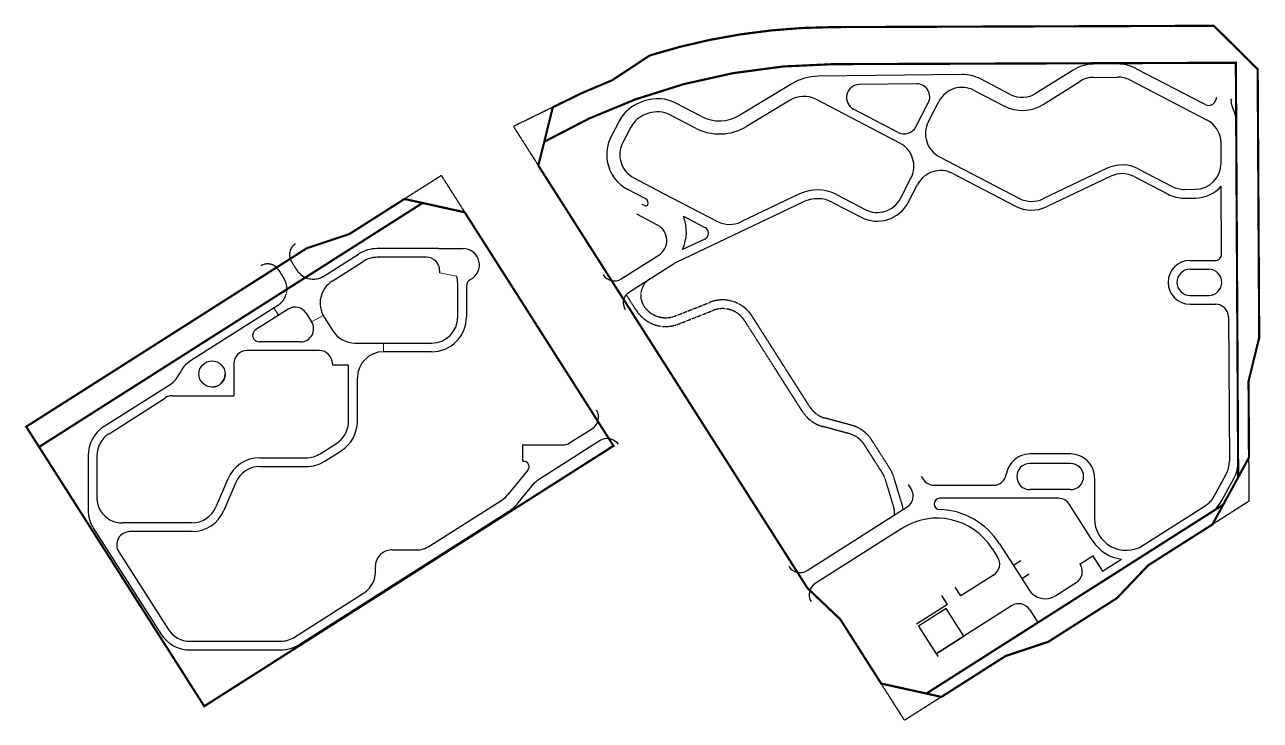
# Model space of a CAD drawing. Extents: x 1977 to 1034874806, y 3985 to 587211952.
# Drawn here: x 514596848 to 515163548, y 291529848 to 291849080 of the extents above; entities that cross this region are included whole.
import ezdxf

# ---------------------------------------------------------------- set-up
doc = ezdxf.new("R2010")
doc.units = 0
doc.header["$LTSCALE"] = 10
doc.header["$MEASUREMENT"] = 0
doc.linetypes.add('ACAD_ISO04W100', pattern=[30, 24, -3, 0, -3])
doc.linetypes.add('DASH', pattern=[0.35, 0.25, -0.1])
doc.layers.add('M-HACH-GRUD', color=253, linetype='Continuous', lineweight=18)
doc.layers.add('M-用地 红线', color=20, linetype='ACAD_ISO04W100')
doc.layers.add('M-道路 边线', color=2, linetype='Continuous')

msp = doc.modelspace()

# ---------------------------------------------------------------- linework, layer by layer
at = {"layer": 'M-HACH-GRUD', "ltscale": 0.02}
for points in [[(514787151.08, 291735221.604), (514794959.338, 291733721.604)], [(514713223.405, 291715709.351), (514711075.413, 291719083.685)], [(514728436.249, 291712743.467), (514733766.09, 291715605.611)], [(514761438.636, 291698971.604), (514761438.636, 291702971.604)]]:
    msp.add_lwpolyline(points, dxfattribs=at)
at = {"layer": 'M-用地 红线', "ltscale": 0.05, "const_width": 1000}
for points in [[(515153408.098, 291641388.028), (515158357.098, 291650466.028), (515158160.098, 291685465.028), (515163048.098, 291705493.028), (515162354.098, 291828648.028), (515142242.098, 291848579.028), (514967663.098, 291847975.028, 0.0374860606), (514925120.098, 291844632.028, 0.0374849066), (514883554.098, 291834976.028), (514866349.098, 291823619.028), (514852539.098, 291817767.028), (514839063.098, 291811184.028), (514835130.098, 291795348.028, -0.064894186), (514899106.098, 291821796.028, -0.0648428666), (514967721.098, 291830975.028), (515152338.098, 291831614.028), (515153408.098, 291641388.028)], [(515146547.098, 291628804.028), (515153408.098, 291641388.028), (515152338.098, 291831614.028), (514967721.098, 291830975.028, 0.0648428666), (514899106.098, 291821796.028, 0.064894186), (514835130.098, 291795348.028), (514832419.098, 291784432.028), (514955914.098, 291590431.028), (514970872.098, 291576245.028), (514989667.098, 291546719.028), (515010375.098, 291542120.028), (515146547.098, 291628804.028)]]:
    msp.add_lwpolyline(points, format="xyb", close=True, dxfattribs=at)
at = {"layer": 'M-用地 红线', "color": 3, "linetype": 'DASH', "ltscale": 3}
for points in [[(514839063.098, 291811184.028), (514821005.002, 291802362.682)], [(514821005.002, 291802362.682), (514832419.098, 291784432.028)], [(514787920.623, 291779846.725), (514771049.098, 291769107.028)], [(514787920.623, 291779846.725), (514771049.098, 291769107.028)], [(514787920.623, 291779846.725), (514798660.098, 291762976.028)], [(514787920.623, 291779846.725), (514798660.098, 291762976.028)], [(515158469.673, 291630466.12), (515158357.098, 291650466.028)], [(515158469.673, 291630466.12), (515158357.098, 291650466.028)], [(515158469.673, 291630466.12), (515141598.098, 291619726.028)], [(515158469.673, 291630466.12), (515141598.098, 291619726.028)], [(515017217.745, 291540549.61), (515000406.357, 291529848.192), (514989667.098, 291546719.028)]]:
    msp.add_lwpolyline(points, dxfattribs=at)
at = {"layer": 'M-用地 红线', "ltscale": 0.05, "const_width": 1000}
for points in [[(514779332.098, 291767268.028), (514771049.098, 291769107.028), (514745741.098, 291752997.028), (514726185.098, 291746475.028), (514597538.098, 291664583.028), (514603445.098, 291655304.028), (514779332.098, 291767268.028)], [(514866892.098, 291655790.028), (514798660.098, 291762976.028), (514779332.098, 291767268.028), (514603445.098, 291655304.028), (514679195.098, 291536308.028), (514866892.098, 291655790.028)], [(514866892.098, 291655790.028), (514798660.098, 291762976.028), (514779332.098, 291767268.028), (514603445.098, 291655304.028), (514679195.098, 291536308.028), (514866892.098, 291655790.028)], [(515146547.098, 291628804.028), (515010375.098, 291542120.028), (515017278.098, 291540588.028), (515046804.098, 291559383.028), (515066360.098, 291565905.028), (515097886.098, 291585973.028), (515112073.098, 291600931.028), (515141598.098, 291619726.028), (515146547.098, 291628804.028)]]:
    msp.add_lwpolyline(points, close=True, dxfattribs=at)
at = {"layer": 'M-道路 边线'}
for p, q in [((515077664.659, 291828190.848), (515060799.854, 291817582.065)), ((515098063.646, 291831049.731), (515087091.881, 291830953.982)), ((515106532.199, 291829016.612), (515137183.675, 291813060.463)), ((515026762.601, 291826195.016), (514960760.54, 291825390.553)), ((515048869.338, 291817095.389), (515035293.451, 291824162.548)), ((515063997.894, 291812501.634), (515080814.647, 291823080.19)), ((515087057.929, 291824921.845), (515098062.095, 291825055.969)), ((515103749.329, 291823700.99), (515139110.547, 291805293.105)), ((514948630.466, 291821927.174), (514924831.549, 291807529.991)), ((515005884.86, 291821940.251), (514979726.233, 291821621.418)), ((515032323.872, 291818944.121), (515046222.802, 291811708.796)), ((514907203.142, 291806964.925), (514895455.317, 291813080.456)), ((514947887.95, 291814465.516), (514927937.193, 291802396.281)), ((514998204.917, 291794766.717), (514959640.222, 291814842.226)), ((515005572.136, 291802205.404), (515011280.05, 291813170.205)), ((515011336.573, 291804616.062), (515016138.767, 291813840.99)), ((515138577.591, 291812334.832), (515137183.675, 291813060.463)), ((514904432.651, 291801642.86), (514892684.825, 291807758.391)), ((514997479.58, 291799653.831), (514977028.866, 291810299.799)), ((515152484.656, 291805558.794), (515152570.074, 291790373.031)), ((514869509.198, 291804827.393), (514865815.734, 291797732.315)), ((514874831.263, 291802056.901), (514871137.801, 291794961.827)), ((515145596.744, 291785611.97), (515145545.226, 291794770.846)), ((515016439.72, 291788430.949), (515053129.885, 291769331.257)), ((515093319.283, 291783177.646), (515063828.305, 291769140.22)), ((515107583.843, 291782922.93), (515123078.533, 291774856.905)), ((514876240.947, 291778776.713), (514889577.163, 291771834.319)), ((514998505.878, 291769356.691), (515003308.063, 291778581.603)), ((515022487.121, 291780773.343), (515051281.753, 291765783.806)), ((515095038.968, 291779566.027), (515065545.8, 291765528.845)), ((515105737.003, 291779374.806), (515121231.538, 291771308.861)), ((514881724.892, 291769157.661), (514873470.456, 291773454.648)), ((514889577.163, 291771834.319), (514914643.305, 291758785.711)), ((515002053.921, 291767509.696), (515006302.008, 291775670.196)), ((515128724.234, 291773501.492), (515133701.652, 291773544.929)), ((515145831.609, 291743857.413), (515145656.922, 291774913.471)), ((514879895.707, 291766726.668), (514879896.141, 291766727.502)), ((514883226.78, 291766741.447), (514883227.183, 291766742.291)), ((514952239.103, 291771397.57), (514925341.725, 291758594.674)), ((514967331.368, 291767547.002), (514980473.77, 291760705.501)), ((514969178.268, 291771095.095), (514982320.764, 291764253.544)), ((515128759.14, 291769501.644), (515133839.848, 291769545.983)), ((514899056.113, 291761150.242), (514908832.855, 291756060.792)), ((514908736.969, 291750690.968), (514898563.284, 291745848.391)), ((514786666.843, 291746321.604), (514758537.358, 291746321.604)), ((514737894.193, 291731405.86), (514752093.382, 291740444.606)), ((515131312.511, 291740840.539), (515142831.656, 291740840.539)), ((515131312.513, 291736840.539), (515139901.196, 291736840.539)), ((514799451.08, 291729040.813), (514799451.08, 291714971.604)), ((515131312.511, 291720840.539), (515142937.94, 291720840.539)), ((515131312.513, 291724840.539), (515139901.196, 291724840.539)), ((514712957.18, 291720281.558), (514672851.437, 291694751.532)), ((514717644.313, 291718523.559), (514702765.568, 291709052.229)), ((514725927.803, 291716684.047), (514728436.249, 291712743.467)), ((514734215.169, 291714838.881), (514738232.71, 291708527.627)), ((515148929.519, 291715158.319), (515149361.283, 291648592.589)), ((515152899.84, 291719746.863), (515153361.199, 291648618.534)), ((514723374.749, 291703521.478), (514704376.562, 291703521.478)), ((514731951.069, 291699521.604), (514698759.106, 291699521.604)), ((514748355.711, 291702971.604), (514783451.08, 291702971.604)), ((514783451.08, 291698971.604), (514761438.636, 291698971.604)), ((514692759.106, 291693521.604), (514692759.106, 291678771.604)), ((514737951.069, 291693521.604), (514737951.069, 291692821.6)), ((514749438.615, 291667102.163), (514749438.636, 291686971.616)), ((514633359.111, 291664758.939), (514663485.181, 291683936.225)), ((514635507.103, 291661384.605), (514661346.463, 291677833.109)), ((514664568.445, 291678771.604), (514692759.106, 291678771.604)), ((514732321.799, 291652186.369), (514739813.363, 291656935.267)), ((514734463.372, 291648807.957), (514742004.907, 291653588.532)), ((514824951.08, 291656221.604), (514843567.286, 291656221.604)), ((514625951.08, 291651261.603), (514625951.08, 291626471.786)), ((514629951.08, 291651261.603), (514629951.08, 291632058.336)), ((514704684.011, 291650321.604), (514725897.08, 291650321.604)), ((514825251.08, 291648721.604), (514825717.961, 291648721.604)), ((515076532.843, 291647723.051), (515057864.51, 291647721.714)), ((515076511.727, 291652073.661), (515057922.076, 291652072.294)), ((514704684.011, 291646321.604), (514725897.08, 291646321.604)), ((514827655.06, 291644641.209), (514818484.46, 291633400.754)), ((515008084.244, 291641748.098), (515008877.256, 291640500.309)), ((515142393.705, 291632675.818), (515147897.396, 291642770.571)), ((514689948.303, 291640555.296), (514684529.689, 291627746.335)), ((514693632.23, 291638996.873), (514688213.616, 291626187.912)), ((515013941.559, 291637718.567), (515041130.849, 291637720.515)), ((515076512.944, 291635723.085), (515057864.51, 291635721.714)), ((515087512.515, 291641073.079), (515087512.515, 291622383.811)), ((515145902.345, 291630755.014), (515151409.349, 291640855.843)), ((514782680.421, 291609888.752), (514815630.368, 291630863.651)), ((515070964.045, 291631722.652), (515016489.963, 291631718.666)), ((515086755.906, 291612082.011), (515076026.567, 291628943.725)), ((515109799.333, 291610152.071), (515138302.115, 291628297.188)), ((514673477.908, 291620421.604), (514641719.832, 291620421.604)), ((514628453.805, 291617879.722), (514659232.45, 291569529.54)), ((514673477.908, 291616421.604), (514645055.72, 291616421.604)), ((514639994.242, 291607199.58), (514662606.769, 291571677.556)), ((514765156.571, 291608011.751), (514776236.439, 291608011.751)), ((515040584.249, 291608722.185), (515043086.946, 291604790.688)), ((515043959.44, 291610868.831), (515050358.129, 291600818.595)), ((515053722.49, 291602982.073), (515050348.311, 291600834.018)), ((515080991.541, 291601297.625), (515080763.3, 291601656.208)), ((515080818.962, 291601566.389), (515086724.064, 291605325.341)), ((515086667.335, 291605414.467), (515091191.733, 291598306.313)), ((515091191.733, 291598306.313), (515099915.163, 291603859.724)), ((515041247.425, 291596507.152), (515026186.18, 291586919.763)), ((515050358.129, 291600818.595), (515057364.543, 291589813.82)), ((515057583.683, 291596916.358), (515054209.655, 291594768.862)), ((515026186.18, 291586919.763), (515023598.884, 291590984.258)), ((515069789.102, 291587054.901), (515079169.315, 291593025.484)), ((514720598.638, 291567998.606), (514752231.241, 291588134.924)), ((515020120.794, 291583058.78), (515017533.498, 291587123.275)), ((515020120.794, 291583058.78), (515005902.145, 291574007.755)), ((514672729.726, 291566121.604), (514714154.656, 291566121.604)), ((514672729.726, 291562121.604), (514714154.656, 291562121.604))]:
    msp.add_line(p, q, dxfattribs=at)
at = {"layer": 'M-道路 边线', "ltscale": 0.02}
for p, q in [((514879895.707, 291766726.668), (514881226.229, 291766034.048)), ((514882574.985, 291766459.312), (514882575.417, 291766460.142))]:
    msp.add_line(p, q, dxfattribs=at)
at = {"layer": 'M-道路 边线', "linetype": 'DASH'}
for p, q in [((514877330.143, 291718000.39), (514872773.238, 291725164.572)), ((514895220.584, 291715419.409), (514911094.259, 291721659.137)), ((514896683.933, 291711696.693), (514912557.609, 291717936.422)), ((514956951.737, 291673687.414), (514930448.05, 291715355.441)), ((514953576.639, 291671540.623), (514927072.952, 291713208.65)), ((514975096.097, 291661344.107), (514962852.725, 291664695.508)), ((514976152.174, 291665202.177), (514963908.802, 291668553.578)), ((514993662.382, 291645411.708), (514985428.26, 291658357.062)), ((514990287.284, 291643264.917), (514982053.162, 291656210.271)), ((514994405.241, 291631230.125), (514991643.081, 291640315.179))]:
    msp.add_line(p, q, dxfattribs=at)
at = {"layer": 'M-道路 边线'}
for points in [[(514895455.317, 291813080.456, 0.2081180344), (514881127.659, 291814079.094), (514879339.087, 291813437.672, 0.1879033876), (514869509.198, 291804827.393)], [(515143348.167, 291815803.898, -0.0874873227), (515142721.544, 291813816.552), (515142512.465, 291813414.915)], [(515152178.745, 291807416.721), (515150553.034, 291812310.154, -0.1133963677), (515150298.363, 291814985.02), (515150285.917, 291814890.487)], [(514795451.08, 291714971.604), (514795451.08, 291730321.604, 0.0719407497), (514794959.338, 291733721.604, 0.0719407497)], [(514739813.363, 291656935.267, 0.2359017223), (514745351.068, 291666121.6), (514745351.068, 291667021.696), (514745351.068, 291692821.6), (514737951.069, 291692821.6)]]:
    msp.add_lwpolyline(points, format="xyb", dxfattribs=at)
at = {"layer": 'M-道路 边线', "ltscale": 0.5}
for points in [[(515152570.074, 291790373.031), (515152967.339, 291719746.863)], [(514787151.08, 291736321.604), (514787151.08, 291735221.604)], [(515140445.928, 291624916.226), (515061536.805, 291574689.924)], [(515057779.163, 291580594.602), (515061537.492, 291574688.845)]]:
    msp.add_lwpolyline(points, dxfattribs=at)
for points in [[(514872435.116, 291718230.028), (514872435.116, 291718230.028, -0.41461565), (514874270.195, 291726520.463), (514894430.372, 291739353.806, -0.0306732889), (514895717.306, 291740066.16), (514953958.825, 291767786.028)], [(514862208.831, 291734243.435), (514862208.831, 291734243.435, 0.4138184612), (514870487.97, 291732410.754), (514887634.106, 291743325.452, 0.5749510211), (514887085.659, 291757142.067), (514877540.806, 291762202.904)], [(514787151.08, 291736321.604), (514787151.08, 291736321.604, 0.4142135624), (514781151.08, 291742321.604), (514758537.358, 291742321.604)], [(514846789.277, 291657160.105), (514857262.984, 291663827.337, 0.4142751603), (514859101.814, 291672111.891), (514859101.814, 291672111.891)], [(514722746.632, 291564624.273), (514818852.357, 291625802.15, 0.0800669926), (514823133.496, 291629607.805), (514830038.969, 291638071.881, -0.0800669947), (514832893.061, 291640608.984), (514860756.711, 291658346.106, -0.4141806505), (514869039.839, 291656507.167)], [(514947379.715, 291600418.693), (514947379.715, 291600418.693, 0.4145563052), (514955665.609, 291598567.151), (515001579.294, 291627746.812, 0.4142135627), (515003424.909, 291636028.944), (515002176.392, 291637993.463)], [(514999185.548, 291617931.46), (514959401.481, 291592647.375, 0.4138709024), (514957552.105, 291584371.17), (514957552.105, 291584371.17)]]:
    msp.add_lwpolyline(points, format="xyb", dxfattribs=at)
at = {"layer": 'M-道路 边线', "linetype": 'DASH'}
for points in [[(514719209.52, 291740269.293), (514719210.644, 291740267.528, -0.4142135624), (514721050.901, 291748550.852), (514721050.901, 291748550.852)], [(514713304.53, 291736510.159), (514713304.53, 291736510.159, 0.4141799273), (514705021.576, 291738349.835), (514705021.576, 291738349.835)], [(514719209.323, 291740269.167), (514721631.764, 291736463.904, 0.1483026659), (514725595.362, 291733060.952, 0.1483026659)], [(514719209.52, 291740269.293), (514721631.962, 291736464.03, 0.1483026659), (514725595.559, 291733061.077, 0.1483026659)], [(514713303.21, 291736511.799), (514715723.376, 291732705.088, -0.1483026659), (514717126.056, 291727672.924, -0.1483026659)], [(514725595.559, 291733061.077, 0.2505149755), (514734057.088, 291733704.959)], [(514999711.092, 291626559.508, 0.0522333687), (514999197.444, 291629219.107), (514995470.112, 291641478.724)], [(514995639.436, 291623971.836, 0.1151911536), (514995370.413, 291628055.562), (514991643.081, 291640315.179)]]:
    msp.add_lwpolyline(points, format="xyb", dxfattribs=at)
at = {"layer": 'M-道路 边线'}
for points in [[(514734057.102, 291733704.968), (514749945.389, 291743818.94)], [(514786666.843, 291746321.604), (514797917.597, 291746321.604)], [(514781151.08, 291742321.604), (514769351.08, 291742321.604)], [(514794951.08, 291733721.604), (514794959.338, 291733721.604)], [(514825251.08, 291648721.604), (514825251.08, 291656221.604)], [(515049495.678, 291582434.168), (515027562.567, 291568472.424), (515027562.567, 291568472.424), (515014908.771, 291560417.521), (515015659.16, 291559236.836), (515015407.775, 291559076.814)]]:
    msp.add_lwpolyline(points, dxfattribs=at)
at = {"layer": 'M-道路 边线', "linetype": 'DASH'}
msp.add_lwpolyline([(514713304.53, 291736510.159), (514714652.598, 291734392.562)], dxfattribs=at)
at = {"layer": 'M-道路 边线'}
msp.add_lwpolyline([(515006853.869, 291573071.317), (515014908.771, 291560417.521), (515027562.567, 291568472.424), (515019507.665, 291581126.219)], close=True, dxfattribs=at)
msp.add_circle((514682759.106, 291688771.604), 6000, dxfattribs=at)
for centre, radius, start, end in [((515087248.959, 291812954.667), 18000, 90.5000001, 122.17189226), ((515098220.724, 291813050.417), 18000, 62.50000013, 90.5000001), ((514961053.041, 291801392.335), 24000, 90.69831248, 121.17189127), ((515026981.976, 291808196.353), 18000, 62.50000013, 90.69831192), ((515087204.18, 291812922.736), 12000, 90.69831192, 122.17189226), ((515098208.346, 291813056.86), 12000, 62.50000013, 90.69831192), ((514979799.358, 291815621.864), 6000, 90.69831192, 242.50000013), ((515005957.985, 291815940.697), 6000, 332.50000013, 90.69831192), ((515026782.888, 291808299.991), 12000, 62.50000013, 152.50000013), ((515054410.321, 291827739.519), 12000, 242.50000013, 302.17189226), ((514954099.238, 291804198.096), 12000, 62.50000001, 121.17189127), ((515054413.594, 291827737.815), 18000, 242.50000013, 302.17189226), ((515139962.838, 291814995.865), 3000, 242.49998485, 328.19815205), ((514885475.393, 291796515.918), 12000, 109.93207572, 152.50000013), ((514970705.238, 291561482.259), 262009.894, 109.52586349, 109.93207572), ((514887143.842, 291797114.261), 12000, 62.50000013, 109.52586349), ((514915514.617, 291822931.12), 18000, 242.50000001, 301.17189127), ((515146484.751, 291805525.046), 6000, 0.32227733, 18.37767271), ((514915514.617, 291822931.12), 24000, 242.50000001, 301.17189127), ((515000250.071, 291804975.896), 6000, 242.50000013, 332.50000013), ((515021980.703, 291799075.079), 12000, 152.50000013, 242.50000013), ((515133545.416, 291794703.348), 12000, 0.32227733, 61.99999868), ((514881781.931, 291789420.843), 18000, 152.50000013, 190.1292286), ((514881781.931, 291789420.843), 12000, 152.50000013, 242.50000013), ((514992663.933, 291784122.587), 12000, 332.50000013, 62.50000013), ((514881781.931, 291789420.843), 18000, 190.1292286, 242.50000013), ((515100195.865, 291768730.756), 16000, 62.50000013, 115.45400381), ((515133596.934, 291785544.472), 12000, 270.5000001, 0.32227733), ((515016946.138, 291770129.213), 12000, 62.50000013, 152.50000013), ((515100196.019, 291768730.676), 12000, 62.50000013, 115.45196603), ((514880342.191, 291754094.102), 20000, 62.49991615, 62.50000013), ((514960405.044, 291754241.889), 19000, 62.50000013, 115.45400381), ((515128619.516, 291785501.035), 12000, 242.50000013, 270.5000001), ((515133700.223, 291785545.373), 16000, 270.5000001, 318.35648958), ((514880801.395, 291767383.639), 2000, 332.49999994, 62.49999992), ((514960405.139, 291754241.84), 15000, 62.50000013, 115.45196603), ((514987861.748, 291774897.674), 16000, 242.50000013, 332.50000013), ((514987861.748, 291774897.674), 12000, 242.50000013, 332.50000013), ((515058670.868, 291779975.387), 12000, 242.50000013, 295.45400381), ((515128619.516, 291785501.035), 16000, 242.50000013, 270.5000001), ((514880342.191, 291754094.102), 20000, 335.65150842, 20.65909922), ((515058669.731, 291779975.979), 16000, 242.50000013, 295.45196603), ((514907447.609, 291753399.76), 3000, 295.45400381, 62.50000013), ((514920184.288, 291769429.841), 12000, 242.50000013, 295.45400381), ((514758537.358, 291730321.604), 16000, 90, 122.47951865), ((514797917.579, 291738821.604), 7500, 297.23176835, 90.00014002), ((515142831.656, 291743840.539), 3000, 270, 0.32227733), ((514758537.358, 291730321.604), 12000, 90, 122.47951865), ((515131312.515, 291730840.539), 10000, 90.00001708, 269.99998292), ((514802951.08, 291729040.813), 3500, 117.23176835, 180), ((515131312.515, 291730840.539), 6000, 90.00001708, 269.99998292), ((515139901.194, 291730840.539), 6000, 270.00001708, 89.99998292), ((514744338.17, 291721282.858), 12000, 122.47951865, 212.47951864), ((515142937.94, 291714840.539), 6000, 0.3716332, 90), ((514720866.302, 291713462.059), 6000, 32.47951864, 122.47951865), ((514783451.08, 291714971.604), 12000, 270, 0), ((514783451.08, 291714971.604), 16000, 270, 0), ((514723374.749, 291709521.478), 6000, 270, 32.47951864), ((514704376.562, 291706521.478), 3000, 122.47951865, 270), ((514748355.711, 291714971.604), 12000, 212.47951864, 270), ((514698759.106, 291693521.604), 6000, 90, 180), ((514731951.069, 291693521.604), 6000, 0, 90), ((514761438.636, 291686971.604), 12000, 90, 179.99994194), ((514679832.413, 291683784.947), 13000, 122.47951865, 155.7341433), ((514657041.204, 291694059.226), 12000, 302.47951865, 335.7341433), ((514682759.106, 291688771.604), 6000, 270, 0), ((514664568.445, 291672771.604), 6000, 90, 122.47951865), ((514641951.08, 291651261.603), 16000, 122.47951865, 180), ((514733438.615, 291667102.178), 16000, 302.37058286, 359.99994194), ((514641951.08, 291651261.603), 12000, 122.47951865, 180), ((514843567.286, 291662221.604), 6000, 270, 302.47954616), ((514704684.011, 291634321.604), 16000, 90, 157.07002983), ((514725897.08, 291662321.604), 12000, 270, 302.37058286), ((514725897.08, 291662321.604), 16000, 270, 302.37058286), ((514825717.961, 291646221.604), 2500, 320.79049015, 90), ((515057922.886, 291641072.294), 11000, 90.00421423, 171.03809393), ((515057864.08, 291641723.085), 6000, 89.99589506, 269.99589506), ((515076512.515, 291641073.661), 11000, 359.9969674, 90.00410494), ((515076512.515, 291641723.085), 6000, 270.00410494, 90.00410494), ((515137361.536, 291648514.755), 12000, 331.40064092, 0.3716332), ((515137361.536, 291648514.755), 16000, 331.40064092, 0.3716332), ((514704684.011, 291634321.604), 12000, 90, 157.07002983), ((515041130.419, 291643720.515), 6000, 270.00410494, 351.03809393), ((515013941.129, 291643718.567), 6000, 212.43730408, 270.00410425), ((514641951.08, 291632058.336), 12000, 180, 212.4799194), ((514809186.386, 291640986.65), 12000, 302.47954616, 320.79049015), ((515016489.776, 291629154.556), 2564.111, 90.00287551, 270.00255108), ((515070964.484, 291625722.652), 6000, 32.46915136, 90.00419374), ((515131857.845, 291638420.003), 12000, 302.48118319, 331.40064092), ((515131854.532, 291638413.926), 16000, 302.47708666, 331.40064092), ((514641951.08, 291626471.786), 16000, 180, 212.4799194), ((514641719.832, 291632421.604), 12000, 212.4799194, 270), ((514673477.908, 291632421.604), 12000, 270, 337.07002983), ((514673477.908, 291632421.604), 16000, 270, 337.07002983), ((515015276.84, 291592612.094), 34000, 32.47985496, 87.95524595), ((515015276.84, 291592612.094), 30000, 32.47985496, 122.43730458), ((515102012.515, 291622383.811), 14500, 180, 302.48118319), ((514645055.72, 291610421.604), 6000, 90, 212.4799194), ((514765156.571, 291600511.751), 7500, 90, 186.63713264), ((514776236.439, 291620011.751), 12000, 270, 302.47954616), ((515101942.156, 291621745.229), 18000, 212.46915136, 263.53416497), ((515038025.464, 291601568.67), 6000, 302.47920696, 32.47985496), ((514745787.259, 291598257.923), 12000, 302.47954616, 6.63713264), ((515075929.903, 291598075.851), 6000, 302.47708666, 32.47708667), ((515064956.442, 291594647.357), 9000, 212.48370421, 302.47708666), ((515052717.639, 291577372.65), 6000, 32.47910272, 122.47920696), ((514672729.726, 291578121.604), 16000, 212.4799194, 270), ((514672729.726, 291578121.604), 12000, 212.4799194, 270), ((514714154.656, 291578121.604), 12000, 270, 302.47954616), ((514714154.656, 291578121.604), 16000, 270, 302.47954616)]:
    msp.add_arc(centre, radius, start, end, dxfattribs=at)
at = {"layer": 'M-道路 边线', "ltscale": 0.02}
msp.add_arc((514881687.974, 291766921.061), 1000, 242.50022293, 332.49999994, dxfattribs=at)
at = {"layer": 'M-道路 边线', "linetype": 'DASH'}
for centre, radius, start, end in [((514888387.652, 291724838.42), 9000, 122.47956318, 212.45912344), ((514708128.357, 291727876.455), 9000, 302.44812868, 358.70416847), ((514916947.657, 291706768.277), 16000, 32.45912346, 111.45912345), ((514890830.536, 291726587.554), 16000, 212.45912344, 291.45912345), ((514890830.536, 291726587.554), 12000, 212.45912344, 291.45912345), ((514916947.657, 291706768.277), 12000, 32.45912346, 111.45912345), ((514967077.032, 291680127.787), 16000, 212.45912346, 254.69132041), ((514967077.032, 291680127.787), 12000, 212.45912346, 254.69132041), ((514971927.867, 291649769.898), 16000, 32.45912346, 74.69132041), ((514971927.867, 291649769.898), 12000, 32.45912346, 74.69132041), ((514980161.989, 291636824.544), 12000, 16.91102083, 32.45912346), ((514980161.989, 291636824.544), 16000, 16.91102083, 32.45912346)]:
    msp.add_arc(centre, radius, start, end, dxfattribs=at)

doc.saveas('drawing.dxf')
